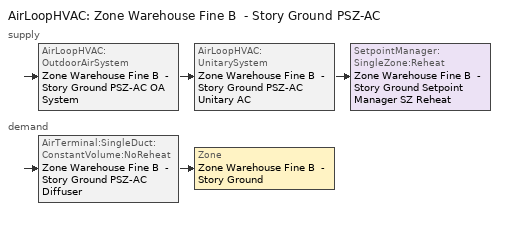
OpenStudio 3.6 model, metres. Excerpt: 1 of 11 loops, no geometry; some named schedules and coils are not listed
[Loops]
AirLoopHVAC 'Zone Warehouse Fine B  - Story Ground PSZ-AC'
 supply: AirLoopHVAC:OutdoorAirSystem 'Zone Warehouse Fine B  - Story Ground PSZ-AC OA System' > AirLoopHVAC:UnitarySystem 'Zone Warehouse Fine B  - Story Ground PSZ-AC Unitary AC' > SetpointManager:SingleZone:Reheat 'Zone Warehouse Fine B  - Story Ground Setpoint Manager SZ Reheat'
 demand: AirTerminal:SingleDuct:ConstantVolume:NoReheat 'Zone Warehouse Fine B  - Story Ground PSZ-AC Diffuser' > Zone 'Zone Warehouse Fine B  - Story Ground'
[Sizing:Zone]
Zone Warehouse Fine B  - Story Ground: Zone Cooling Design Supply Air Temperature Input Method=SupplyAirTemperature; Zone Cooling Design Supply Air Temperature {C}=12.7778; Zone Cooling Design Supply Air Temperature Difference {deltaC}=11.11; Zone Heating Design Supply Air Temperature Input Method=SupplyAirTemperature; Zone Heating Design Supply Air Temperature {C}=50; Zone Heating Design Supply Air Temperature Difference {deltaC}=11.11; Zone Cooling Design Supply Air Humidity Ratio {kg-H2O/kg-air}=0.0085; Zone Heating Design Supply Air Humidity Ratio {kg-H2O/kg-air}=0.008; Cooling Design Air Flow Method=DesignDay; Heating Design Air Flow Method=DesignDay; Account for Dedicated Outdoor Air System=No; Dedicated Outdoor Air System Control Strategy=NeutralSupplyAir; Dedicated Outdoor Air Low Setpoint Temperature for Design {C}=autosize; Dedicated Outdoor Air High Setpoint Temperature for Design {C}=autosize; Zone Load Sizing Method=Sensible Load Only No Latent Load; Zone Latent Cooling Design Supply Air Humidity Ratio Input Method=HumidityRatioDifference; Zone Cooling Design Supply Air Humidity Ratio Difference {kgWater/kgDryAir}=0.005; Zone Latent Heating Design Supply Air Humidity Ratio Input Method=HumidityRatioDifference; Zone Humidification Design Supply Air Humidity Ratio Difference {kgWater/kgDryAir}=0.005
[Zone equipment]
Zone Warehouse Fine B  - Story Ground: Zone Warehouse Fine B  - Story Ground PSZ-AC Diffuser
[AirLoopHVAC]
Zone Warehouse Fine B  - Story Ground PSZ-AC: Availability Schedule=Zone Warehouse Fine B  - Story Ground PSZ-AC Occ Sch; Design Supply Air Flow Rate {m3/s}=autosize; Design Return Air Flow Fraction of Supply Air Flow=1
[Sizing:System]
Zone Warehouse Fine B  - Story Ground PSZ-AC: Type of Load to Size On=Sensible; Design Outdoor Air Flow Rate {m3/s}=Autosize; Central Heating Maximum System Air Flow Ratio=1; Preheat Design Temperature {C}=7.22222; Preheat Design Humidity Ratio {kg-H2O/kg-Air}=0.008; Precool Design Temperature {C}=12.7778; Precool Design Humidity Ratio {kg-H2O/kg-Air}=0.008; Central Cooling Design Supply Air Temperature {C}=12.7778; Central Heating Design Supply Air Temperature {C}=50; Sizing Option=Coincident; 100% Outdoor Air in Cooling=No; 100% Outdoor Air in Heating=No; Central Cooling Design Supply Air Humidity Ratio {kg-H2O/kg-Air}=0.0085; Central Heating Design Supply Air Humidity Ratio {kg-H2O/kg-Air}=0.008; Cooling Design Air Flow Method=DesignDay; Heating Design Air Flow Method=DesignDay; System Outdoor Air Method=ZoneSum; Zone Maximum Outdoor Air Fraction=1; Cooling Supply Air Flow Rate Per Floor Area {m3/s-m2}=0.00996765; Cooling Fraction of Autosized Cooling Supply Air Flow Rate=1; Cooling Supply Air Flow Rate Per Unit Cooling Capacity {m3/s-W}=3.94755e-05; Heating Supply Air Flow Rate Per Floor Area {m3/s-m2}=0.00996765; Heating Fraction of Autosized Heating Supply Air Flow Rate=1; Heating Fraction of Autosized Cooling Supply Air Flow Rate=1; Heating Supply Air Flow Rate Per Unit Heating Capacity {m3/s-W}=3.15882e-05; Cooling Design Capacity Method=CoolingDesignCapacity; Cooling Design Capacity {W}=autosize; Cooling Design Capacity Per Floor Area {W/m2}=234.7; Fraction of Autosized Cooling Design Capacity=1; Heating Design Capacity Method=HeatingDesignCapacity; Heating Design Capacity {W}=autosize; Heating Design Capacity Per Floor Area {W/m2}=157; Fraction of Autosized Heating Design Capacity=1; Central Cooling Capacity Control Method=OnOff; Occupant Diversity=autosize
[SetpointManager:SingleZone:Reheat]
Zone Warehouse Fine B  - Story Ground Setpoint Manager SZ Reheat: Minimum Supply Air Temperature {C}=12.7778; Maximum Supply Air Temperature {C}=50; Control Zone=Zone Warehouse Fine B  - Story Ground; Setpoint Node or NodeList=Zone Warehouse Fine B  - Story Ground PSZ-AC Supply Outlet Node
[Coil:Heating:Electric]
Zone Warehouse Fine B  - Story Ground PSZ-AC Electric Backup Htg Coil: Availability Schedule=Always On Discrete; Efficiency=1
[Coil:Cooling:DX:SingleSpeed]
Zone Warehouse Fine B  - Story Ground PSZ-AC 1spd DX AC Clg Coil 78kBtu/hr 11.0EER: Availability Schedule=Always On Discrete; Rated Total Cooling Capacity {W}=autosize; Rated Sensible Heat Ratio=autosize; Rated COP {W/W}=3.79883; Rated Air Flow Rate {m3/s}=autosize; Rated Evaporator Fan Power Per Volume Flow Rate 2017 {W/(m3/s)}=773.3; Rated Evaporator Fan Power Per Volume Flow Rate 2023 {W/(m3/s)}=934.4; Total Cooling Capacity Function of Temperature Curve=PSZ-AC_Unitary_PackagecoolCapFT; Total Cooling Capacity Function of Flow Fraction Curve=PSZ-AC_Unitary_PackagecoolFFF; Energy Input Ratio Function of Temperature Curve=PSZ-AC DX Unitary Package EIRFT; Energy Input Ratio Function of Flow Fraction Curve=PSZ-AC_Unitary_PackagecoolEIRFFF; Part Load Fraction Correlation Curve=PSZ-AC_Unitary_PackagecoolPLR; Minimum Outdoor Dry-Bulb Temperature for Compressor Operation {C}=-25; Nominal Time for Condensate Removal to Begin {s}=0; Ratio of Initial Moisture Evaporation Rate and Steady State Latent Capacity=0; Maximum Cycling Rate {cycles/hr}=0; Latent Capacity Time Constant {s}=0; Condenser Type=AirCooled; Evaporative Condenser Effectiveness=0.9; Evaporative Condenser Air Flow Rate {m3/s}=autosize; Evaporative Condenser Pump Rated Power Consumption {W}=autosize; Crankcase Heater Capacity {W}=0; Maximum Outdoor Dry-Bulb Temperature for Crankcase Heater Operation {C}=10; Basin Heater Capacity {W/K}=0; Basin Heater Setpoint Temperature {C}=2
[Fan:OnOff]
Zone Warehouse Fine B  - Story Ground PSZ-AC Fan: Availability Schedule=Always On Discrete; Fan Total Efficiency=0.56225; Pressure Rise {Pa}=622.722; Maximum Flow Rate {m3/s}=autosize; Motor Efficiency=0.865; Motor In Airstream Fraction=1; Fan Power Ratio Function of Speed Ratio Curve=Fan On Off Power Curve 2; Fan Efficiency Ratio Function of Speed Ratio Curve=Fan On Off Efficiency Curve 2
[AirLoopHVAC:UnitarySystem]
Zone Warehouse Fine B  - Story Ground PSZ-AC Unitary AC: Control Type=Load; Controlling Zone or Thermostat Location=Zone Warehouse Fine B  - Story Ground; Dehumidification Control Type=None; Availability Schedule=Outage Availability Schedule; Supply Fan=Zone Warehouse Fine B  - Story Ground PSZ-AC Fan; Fan Placement=DrawThrough; Supply Air Fan Operating Mode Schedule=Zone Warehouse Fine B  - Story Ground PSZ-AC Occ Sch; Heating Coil=Zone Warehouse Fine B  - Story Ground PSZ-AC Water Htg Coil; DX Heating Coil Sizing Ratio=1; Cooling Coil=Zone Warehouse Fine B  - Story Ground PSZ-AC 1spd DX AC Clg Coil 78kBtu/hr 11.0EER; Use DOAS DX Cooling Coil=No; DOAS DX Cooling Coil Leaving Minimum Air Temperature {C}=2; Latent Load Control=SensibleOnlyLoadControl; Supplemental Heating Coil=Zone Warehouse Fine B  - Story Ground PSZ-AC Electric Backup Htg Coil; Supply Air Flow Rate During Cooling Operation {m3/s}=Autosize; Supply Air Flow Rate During Heating Operation {m3/s}=Autosize; Supply Air Flow Rate When No Cooling or Heating is Required {m3/s}=Autosize; Maximum Supply Air Temperature {C}=80; Maximum Outdoor Dry-Bulb Temperature for Supplemental Heater Operation {C}=21; Maximum Cycling Rate {cycles/hr}=2.5; Heat Pump Time Constant {s}=60; Fraction of On-Cycle Power Use=0.01; Heat Pump Fan Delay Time {s}=60; Ancilliary On-Cycle Electric Power {W}=0; Ancilliary Off-Cycle Electric Power {W}=0
[Controller:OutdoorAir]
Zone Warehouse Fine B  - Story Ground PSZ-AC OA System Controller: Minimum Outdoor Air Flow Rate {m3/s}=autosize; Maximum Outdoor Air Flow Rate {m3/s}=Autosize; Economizer Control Type=DifferentialDryBulb; Economizer Control Action Type=ModulateFlow; Lockout Type=LockoutWithHeating; Minimum Limit Type=FixedMinimum; Minimum Outdoor Air Schedule=Zone Warehouse Fine B  - Story Ground PSZ-AC Occ Sch; Maximum Fraction of Outdoor Air Schedule=ZoneWarehouseFineBStoryGroundPSZACmaxOASch; Controller Mechanical Ventilation=Controller Mechanical Ventilation 3; High Humidity Control=No; Heat Recovery Bypass Control Type=BypassWhenOAFlowGreaterThanMinimum
[Controller:MechanicalVentilation]
Controller Mechanical Ventilation 3: Availability Schedule=Always On Discrete
[AirLoopHVAC:OutdoorAirSystem]
Zone Warehouse Fine B  - Story Ground PSZ-AC OA System: Controller=Zone Warehouse Fine B  - Story Ground PSZ-AC OA System Controller
[AirTerminal:SingleDuct:ConstantVolume:NoReheat]
Zone Warehouse Fine B  - Story Ground PSZ-AC Diffuser: Availability Schedule=Always On Discrete; Maximum Air Flow Rate {m3/s}=AutoSize
[Schedule:Constant]
Always On Discrete: Value=1
[Schedule:Ruleset]
Name | Default Day Schedule | Summer Design Day Schedule | Winter Design Day Schedule
Zone Warehouse Fine B  - Story Ground PSZ-AC Occ Sch | Zone Warehouse Fine B  - Story Ground PSZ-AC Occ Sch Default | Zone Warehouse Fine B  - Story Ground PSZ-AC Occ Sch Summer Design Day | Zone Warehouse Fine B  - Story Ground PSZ-AC Occ Sch Winter Design Day
ZoneWarehouseFineBStoryGroundPSZACmaxOASch | ZoneWarehouseFineBStoryGroundPSZACmaxOASchDefault
[Schedule:Day]
Zone Warehouse Fine B  - Story Ground PSZ-AC Occ Sch Default; Zone Warehouse Fine B  - Story Ground PSZ-AC Occ Sch Sunday: 24, 0, 0
Zone Warehouse Fine B  - Story Ground PSZ-AC Occ Sch Winter Design Day; Zone Warehouse Fine B  - Story Ground PSZ-AC Occ Sch Summer Design Day: 24, 0, 1
ZoneWarehouseFineBStoryGroundPSZACmaxOASchDefault: 24, 0, 0.7
Schedule Day 68; Schedule Day 69; Schedule Day 70; Schedule Day 71; Schedule Day 72; Schedule Day 73; Schedule Day 74; Schedule Day 75; Schedule Day 109; Schedule Day 110; Schedule Day 111; Schedule Day 112; Schedule Day 113; Schedule Day 114: 1, 0, 0, 2, 0, 0, 3, 0, 0, 4, 0, 0, 5, 0, 0, 6, 0, 0, 7, 0, 0, 8, 0, 0, 9, 0, 0, 10, 0, 0, 11, 0, 0, 12, 0, 0, 13, 0, 0, 14, 0, 0, 15, 0, 0, 16, 0, 0, 17, 0, 0, 18, 0, 0, 19, 0, 0, 20, 0, 0, 21, 0, 0, 22, 0, 0, 23, 0, 0, 24, 0, 0
Schedule Day 108: 1, 0, 0.7, 2, 0, 0.7, 3, 0, 0.7, 4, 0, 0.7, 5, 0, 0.7, 6, 0, 0.7, 7, 0, 0.7, 8, 0, 0.7, 9, 0, 0.7, 10, 0, 0, 11, 0, 0, 12, 0, 0, 13, 0, 0, 14, 0, 0, 15, 0, 0, 16, 0, 0, 17, 0, 0, 18, 0, 0, 19, 0, 0, 20, 0, 0, 21, 0, 0, 22, 0, 0, 23, 0, 0, 24, 0, 0
Schedule Day 115: 1, 0, 0.7, 2, 0, 0.7, 3, 0, 0.7, 4, 0, 0.7, 5, 0, 0.7, 6, 0, 0.7, 7, 0, 0.7, 8, 0, 0.7, 9, 0, 0.7, 10, 0, 0.7, 11, 0, 0.7, 12, 0, 0.7, 13, 0, 0.7, 14, 0, 0.7, 15, 0, 0.7, 16, 0, 0.7, 17, 0, 0.7, 18, 0, 0.7, 19, 0, 0.7, 20, 0, 0.7, 21, 0, 0.7, 22, 0, 0.7, 23, 0, 0.7, 24, 0, 0.7
[Schedule:Rule] Apply Sunday=Yes; Apply Monday=Yes; Apply Tuesday=Yes; Apply Wednesday=Yes; Apply Friday=Yes; Apply Saturday=Yes; Date Specification Type=DateRange
Name | Schedule Ruleset | Rule Order | Day Schedule | Start Month | Start Day | End Month | End Day | Apply Thursday
Zone Warehouse Fine B  - Story Ground PSZ-AC Occ Sch Sunday Rule | Zone Warehouse Fine B  - Story Ground PSZ-AC Occ Sch | 8 | Zone Warehouse Fine B  - Story Ground PSZ-AC Occ Sch Sunday | 1 | 1 | 12 | 31
Zone Warehouse Fine B  - Story Ground PSZ-AC Occ Sch Outage Day 174 | Zone Warehouse Fine B  - Story Ground PSZ-AC Occ Sch | 7 | Schedule Day 68 | 6 | 23 | 6 | 23 | Yes
Zone Warehouse Fine B  - Story Ground PSZ-AC Occ Sch Outage Day 175 | Zone Warehouse Fine B  - Story Ground PSZ-AC Occ Sch | 6 | Schedule Day 69 | 6 | 24 | 6 | 24 | Yes
Zone Warehouse Fine B  - Story Ground PSZ-AC Occ Sch Outage Day 176 | Zone Warehouse Fine B  - Story Ground PSZ-AC Occ Sch | 5 | Schedule Day 70 | 6 | 25 | 6 | 25 | Yes
Zone Warehouse Fine B  - Story Ground PSZ-AC Occ Sch Outage Day 177 | Zone Warehouse Fine B  - Story Ground PSZ-AC Occ Sch | 4 | Schedule Day 71 | 6 | 26 | 6 | 26 | Yes
Zone Warehouse Fine B  - Story Ground PSZ-AC Occ Sch Outage Day 178 | Zone Warehouse Fine B  - Story Ground PSZ-AC Occ Sch | 3 | Schedule Day 72 | 6 | 27 | 6 | 27 | Yes
Zone Warehouse Fine B  - Story Ground PSZ-AC Occ Sch Outage Day 179 | Zone Warehouse Fine B  - Story Ground PSZ-AC Occ Sch | 2 | Schedule Day 73 | 6 | 28 | 6 | 28 | Yes
Zone Warehouse Fine B  - Story Ground PSZ-AC Occ Sch Outage Day 180 | Zone Warehouse Fine B  - Story Ground PSZ-AC Occ Sch | 1 | Schedule Day 74 | 6 | 29 | 6 | 29 | Yes
Zone Warehouse Fine B  - Story Ground PSZ-AC Occ Sch Outage Day 181 | Zone Warehouse Fine B  - Story Ground PSZ-AC Occ Sch | 0 | Schedule Day 75 | 6 | 30 | 6 | 30 | Yes
ZoneWarehouseFineBStoryGroundPSZACmaxOASch Outage Day 174 | ZoneWarehouseFineBStoryGroundPSZACmaxOASch | 7 | Schedule Day 108 | 6 | 23 | 6 | 23 | Yes
ZoneWarehouseFineBStoryGroundPSZACmaxOASch Outage Day 175 | ZoneWarehouseFineBStoryGroundPSZACmaxOASch | 6 | Schedule Day 109 | 6 | 24 | 6 | 24 | Yes
ZoneWarehouseFineBStoryGroundPSZACmaxOASch Outage Day 176 | ZoneWarehouseFineBStoryGroundPSZACmaxOASch | 5 | Schedule Day 110 | 6 | 25 | 6 | 25 | Yes
ZoneWarehouseFineBStoryGroundPSZACmaxOASch Outage Day 177 | ZoneWarehouseFineBStoryGroundPSZACmaxOASch | 4 | Schedule Day 111 | 6 | 26 | 6 | 26 | Yes
ZoneWarehouseFineBStoryGroundPSZACmaxOASch Outage Day 178 | ZoneWarehouseFineBStoryGroundPSZACmaxOASch | 3 | Schedule Day 112 | 6 | 27 | 6 | 27 | Yes
ZoneWarehouseFineBStoryGroundPSZACmaxOASch Outage Day 179 | ZoneWarehouseFineBStoryGroundPSZACmaxOASch | 2 | Schedule Day 113 | 6 | 28 | 6 | 28 | Yes
ZoneWarehouseFineBStoryGroundPSZACmaxOASch Outage Day 180 | ZoneWarehouseFineBStoryGroundPSZACmaxOASch | 1 | Schedule Day 114 | 6 | 29 | 6 | 29 | Yes
ZoneWarehouseFineBStoryGroundPSZACmaxOASch Outage Day 181 | ZoneWarehouseFineBStoryGroundPSZACmaxOASch | 0 | Schedule Day 115 | 6 | 30 | 6 | 30 | Yes
[Curve:Exponent]
Fan On Off Power Curve 2: Coefficient1 Constant=1; Coefficient2 Constant=0; Coefficient3 Constant=0; Minimum Value of x=0; Maximum Value of x=1
[Curve:Cubic]
Fan On Off Efficiency Curve 2: Coefficient1 Constant=1; Coefficient2 x=0; Coefficient3 x**2=0; Coefficient4 x**3=0; Minimum Value of x=0; Maximum Value of x=1
[Curve:Biquadratic] Minimum Value of x=12.77778; Maximum Value of x=23.88889; Minimum Value of y=21.11111; Maximum Value of y=46.11111
Name | Coefficient1 Constant | Coefficient2 x | Coefficient3 x**2 | Coefficient4 y | Coefficient5 y**2 | Coefficient6 x*y
PSZ-AC_Unitary_PackagecoolCapFT | 0.766956 | 0.0107756 | -4.14703e-05 | 0.00134961 | -0.000261144 | 0.000457488
PSZ-AC DX Unitary Package EIRFT | 0.297145 | 0.0430933 | -0.000748766 | 0.00597727 | 0.000482112 | -0.000956448
[Curve:Quadratic]
Name | Coefficient1 Constant | Coefficient2 x | Coefficient3 x**2 | Minimum Value of x | Maximum Value of x
PSZ-AC_Unitary_PackagecoolFFF | 0.8 | 0.2 | 0 | 0.5 | 1.5
PSZ-AC_Unitary_PackagecoolEIRFFF | 1.156 | -0.1816 | 0.0256 | 0.5 | 1.5
PSZ-AC_Unitary_PackagecoolPLR | 0.75 | 0.25 | 0 | 0 | 1
